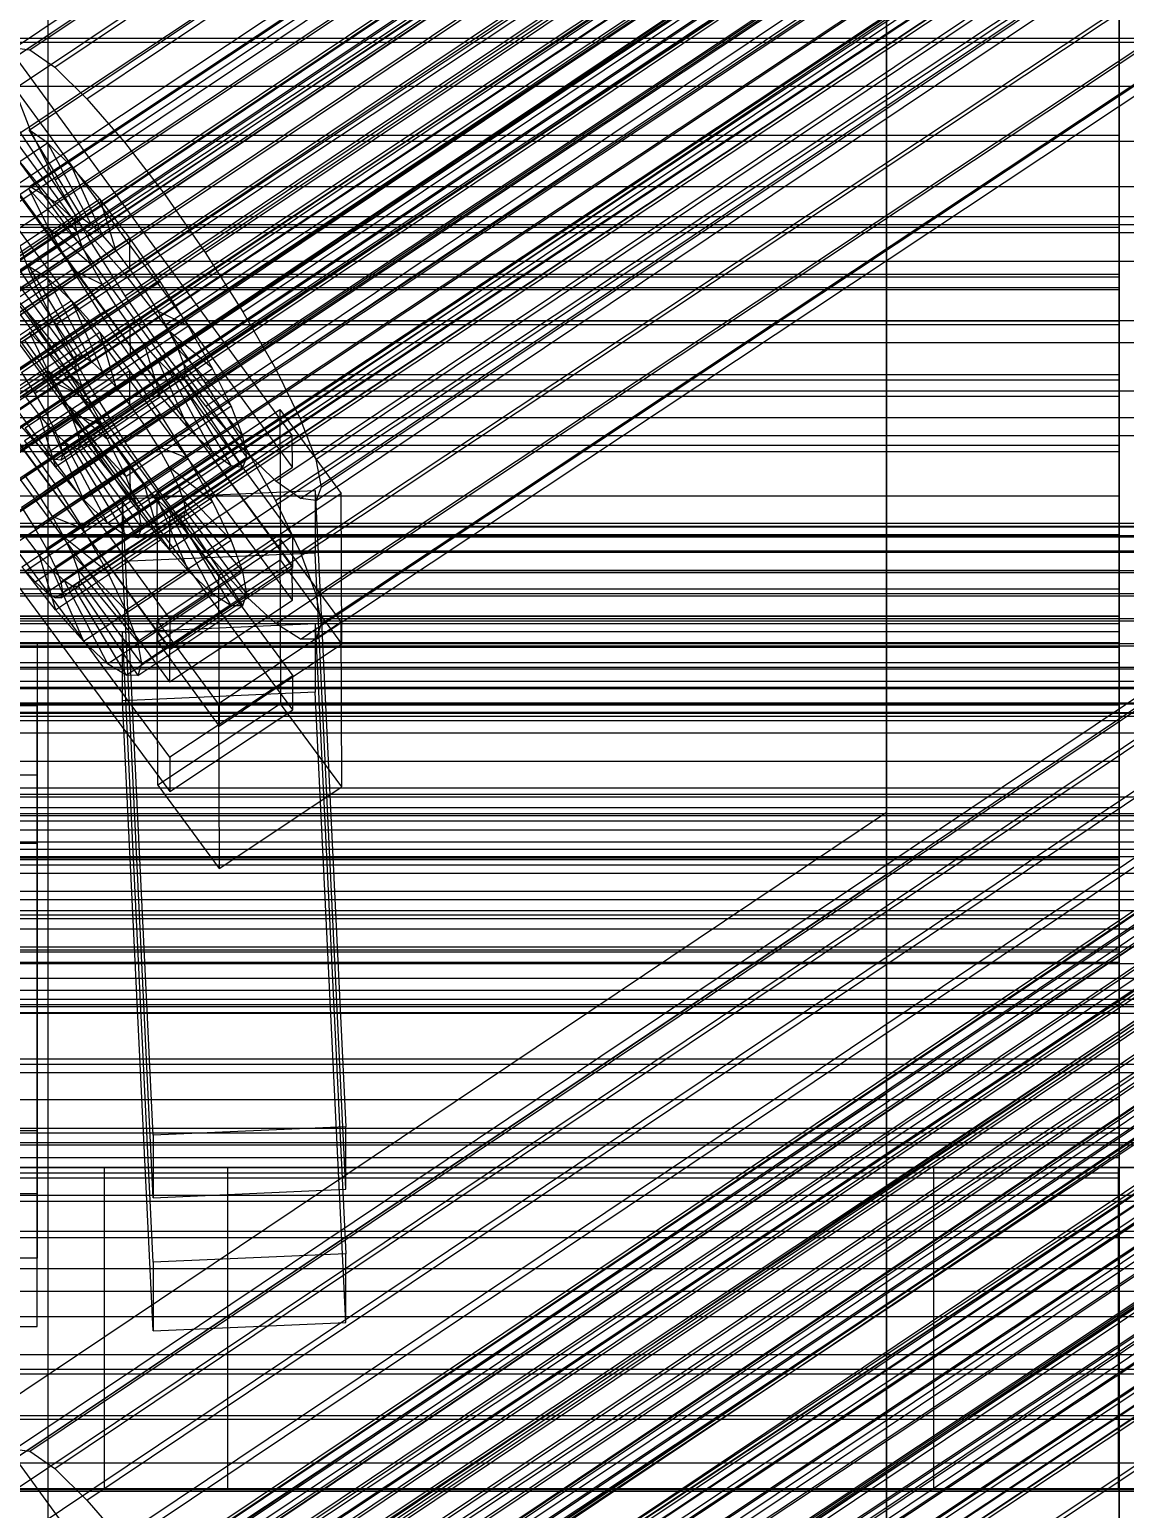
# Model space of a CAD drawing. Header units: millimetres. Extents: x -191664 to 191490, y -197311 to 10263.
# Drawn here: x 148.3 to 250.5, y -28961.8 to -28823.8 of the extents above; entities that cross this region are included whole.
import ezdxf

# ---------------------------------------------------------------- set-up
doc = ezdxf.new("R2010")
doc.units = ezdxf.units.MM
for name, color, linetype, lineweight in [('COTAS_USUARIO', 1, 'Continuous', 0), ('frontal_C01', 7, 'Continuous', 0), ('frontal_C01-mix', 7, 'Continuous', 0), ('frontal_C02', 7, 'Continuous', 0), ('frontal_C03', 7, 'Continuous', 0), ('frontal_secador', 7, 'Continuous', 0), ('frontal_tolva', 7, 'Continuous', 0)]:
    doc.layers.add(name, color=color, linetype=linetype, lineweight=lineweight)
doc.dimstyles.new('PLANTA_100', dxfattribs={"dimtxt": 250, "dimasz": 150, "dimexe": 150, "dimexo": 80, "dimgap": 100, "dimtad": 1, "dimtih": 1, "dimtoh": 1, "dimdec": 1, "dimdsep": 46, "dimcen": 0.09, "dimclrd": 1, "dimclre": 1, "dimclrt": 1, "dimadec": 0, "dimazin": 0, "dimtfac": 1, "dimtdec": 4, "dimtofl": 0, "dimtmove": 0, "dimatfit": 3, "dimfxl": 1, "dimtolj": 1, "dimtzin": 0, "dimarcsym": 0})

# ---------------------------------------------------------------- blocks, each defined once
blk = doc.blocks.new('*D116')
at = {"layer": 'COTAS_USUARIO', "color": 1, "lineweight": -2, "transparency": 16777216}
for p, q in [((1200, -29000), (1200, -28850)), ((80, -29150), (1350, -29150)), ((80, -29430), (1350, -29430)), ((1200, -29580), (1200, -29730))]:
    blk.add_line(p, q, dxfattribs=at)
at = {"layer": 'COTAS_USUARIO', "color": 1, "transparency": 16777216}
for points in [[(1175, -29000), (1225, -29000), (1200, -29150)], [(1175, -29580), (1225, -29580), (1200, -29430)]]:
    blk.add_solid(points, dxfattribs=at)
at = {"layer": 'Defpoints', "color": 0, "transparency": 16777216}
for p in [(0, -29150), (0, -29430), (1200, -29430)]:
    blk.add_point(p, dxfattribs=at)

msp = doc.modelspace()

# ---------------------------------------------------------------- linework, layer by layer
at = {"layer": 'frontal_C01', "color": 251, "true_color": 0x586d65}
for p, q in [((250, -31735.76), (250, -28680.37)), ((250, -28685.1), (250, -31740.5))]:
    msp.add_line(p, q, dxfattribs=at)
at = {"layer": 'frontal_C01', "color": 252, "true_color": 0x83939a}
for p, q in [((146.87, -28838.41), (331.18, -28716.08)), ((148.32, -28838.42), (332.63, -28716.09)), ((146.38, -28839.85), (330.69, -28717.52)), ((150.63, -28839.87), (334.94, -28717.54)), ((146.89, -28842.62), (331.2, -28720.29)), ((153.64, -28842.66), (337.95, -28720.33)), ((148.35, -28846.55), (332.66, -28724.22)), ((157.15, -28846.6), (341.46, -28724.27)), ((150.67, -28851.37), (334.98, -28729.04)), ((345.23, -28729.09), (160.92, -28851.42)), ((153.69, -28856.74), (338, -28734.41)), ((164.69, -28856.8), (349, -28734.47)), ((157.21, -28862.31), (341.52, -28739.98)), ((168.21, -28862.36), (352.52, -28740.03)), ((160.98, -28867.69), (345.29, -28745.35)), ((171.23, -28867.74), (355.54, -28745.41)), ((164.75, -28872.51), (349.06, -28750.18)), ((173.55, -28872.55), (357.86, -28750.22)), ((168.26, -28876.45), (352.57, -28754.12)), ((175.02, -28876.48), (359.33, -28754.15)), ((171.28, -28879.24), (355.58, -28756.91)), ((175.52, -28879.26), (359.83, -28756.93)), ((173.58, -28880.69), (357.89, -28758.35)), ((175.03, -28880.69), (359.34, -28758.36)), ((146.87, -28838.41), (148.32, -28838.42)), ((148.32, -28838.42), (150.63, -28839.87)), ((150.63, -28839.87), (153.64, -28842.66)), ((148.35, -28846.55), (146.89, -28842.62)), ((153.64, -28842.66), (157.15, -28846.6)), ((150.67, -28851.37), (148.35, -28846.55)), ((157.15, -28846.6), (160.92, -28851.42)), ((153.69, -28856.74), (150.67, -28851.37)), ((160.92, -28851.42), (164.69, -28856.8)), ((157.21, -28862.31), (153.69, -28856.74)), ((164.69, -28856.8), (168.21, -28862.36)), ((146.87, -28981.77), (331.18, -28859.43)), ((148.32, -28981.77), (332.63, -28859.44)), ((146.38, -28983.2), (330.69, -28860.87)), ((150.63, -28983.22), (334.94, -28860.89)), ((160.98, -28867.69), (157.21, -28862.31)), ((168.21, -28862.36), (171.23, -28867.74)), ((146.89, -28985.98), (331.2, -28863.64)), ((153.64, -28986.01), (337.95, -28863.68)), ((148.35, -28989.91), (332.66, -28867.57)), ((157.15, -28989.95), (341.46, -28867.62)), ((164.75, -28872.51), (160.98, -28867.69)), ((171.23, -28867.74), (173.55, -28872.55)), ((150.67, -28994.72), (334.98, -28872.39)), ((345.23, -28872.44), (160.92, -28994.77)), ((168.26, -28876.45), (164.75, -28872.51)), ((173.55, -28872.55), (175.02, -28876.48)), ((171.28, -28879.24), (168.26, -28876.45)), ((175.02, -28876.48), (175.52, -28879.26)), ((153.69, -29000.09), (338, -28877.76)), ((164.69, -29000.15), (349, -28877.82)), ((173.58, -28880.69), (171.28, -28879.24)), ((175.52, -28879.26), (175.03, -28880.69)), ((175.03, -28880.69), (173.58, -28880.69)), ((157.21, -29005.66), (341.52, -28883.33)), ((168.21, -29005.71), (352.52, -28883.38)), ((160.98, -29011.04), (345.29, -28888.71)), ((171.23, -29011.09), (355.54, -28888.76)), ((164.75, -29015.86), (349.06, -28893.53))]:
    msp.add_line(p, q, dxfattribs=at)
at = {"layer": 'frontal_C01', "color": 9, "true_color": 0xbac6cb}
for p, q in [((141.04, -28862.36), (354.84, -28720.45)), ((141.22, -28861.85), (355.02, -28719.95)), ((141.73, -28861.85), (355.53, -28719.95)), ((142.55, -28862.37), (356.35, -28720.46)), ((141.22, -28863.34), (355.02, -28721.44)), ((143.62, -28863.35), (357.42, -28721.45)), ((141.74, -28864.73), (355.54, -28722.83)), ((144.86, -28864.75), (358.66, -28722.85)), ((142.56, -28866.44), (356.36, -28724.54)), ((360, -28724.55), (146.2, -28866.46)), ((143.64, -28868.34), (357.43, -28726.44)), ((147.53, -28868.36), (361.33, -28726.46)), ((144.88, -28870.32), (358.68, -28728.41)), ((148.78, -28870.34), (362.58, -28728.43)), ((146.22, -28872.22), (360.02, -28730.32)), ((149.85, -28872.24), (363.65, -28730.34)), ((147.55, -28873.93), (361.35, -28732.03)), ((150.67, -28873.95), (364.47, -28732.04)), ((148.8, -28875.33), (362.6, -28733.42)), ((149.86, -28876.32), (363.66, -28734.41)), ((151.19, -28875.34), (364.99, -28733.43)), ((151.37, -28876.32), (365.17, -28734.42)), ((150.68, -28876.83), (364.48, -28734.92)), ((151.2, -28876.83), (364.99, -28734.93)), ((141.04, -29005.71), (354.84, -28863.8)), ((141.22, -29005.2), (355.02, -28863.3)), ((141.73, -29005.2), (355.53, -28863.3)), ((142.55, -29005.72), (356.35, -28863.81)), ((141.22, -29006.69), (355.02, -28864.79)), ((143.62, -29006.7), (357.42, -28864.8)), ((141.74, -29008.09), (355.54, -28866.18)), ((144.86, -29008.1), (358.66, -28866.2)), ((142.56, -29009.79), (356.36, -28867.89)), ((360, -28867.91), (146.2, -29009.81)), ((147.53, -28868.36), (148.78, -28870.34)), ((143.64, -29011.7), (357.43, -28869.79)), ((147.53, -29011.72), (361.33, -28869.81)), ((148.78, -28870.34), (149.85, -28872.24)), ((144.88, -29013.67), (358.68, -28871.76)), ((148.78, -29013.69), (362.58, -28871.78)), ((149.85, -28872.24), (150.67, -28873.95)), ((146.22, -29015.57), (360.02, -28873.67)), ((149.85, -29015.59), (363.65, -28873.69)), ((148.8, -28875.33), (147.55, -28873.93)), ((150.67, -28873.95), (151.19, -28875.34)), ((147.55, -29017.28), (361.35, -28875.38)), ((149.86, -28876.32), (148.8, -28875.33)), ((150.68, -28876.83), (149.86, -28876.32)), ((150.67, -29017.3), (364.47, -28875.39)), ((151.19, -28875.34), (151.37, -28876.32)), ((151.37, -28876.32), (151.2, -28876.83)), ((148.8, -29018.68), (362.6, -28876.77)), ((149.86, -29019.67), (363.66, -28877.76)), ((151.2, -28876.83), (150.68, -28876.83)), ((151.19, -29018.69), (364.99, -28876.79)), ((151.37, -29019.67), (365.17, -28877.77)), ((150.68, -29020.18), (364.48, -28878.27)), ((151.2, -29020.18), (364.99, -28878.28))]:
    msp.add_line(p, q, dxfattribs=at)
at = {"layer": 'frontal_C01', "color": 139, "true_color": 0x345e4e}
for p, q in [((228.3, -28779.77), (130, -28845.02)), ((228.3, -28923.13), (228.3, -28779.77)), ((130, -28850.71), (228.3, -28785.46)), ((228.3, -28785.46), (228.3, -28928.81)), ((228.3, -28923.13), (130, -28988.37)), ((228.3, -29114.26), (228.3, -28923.13)), ((228.3, -28923.13), (228.3, -28928.81)), ((130, -28994.06), (228.3, -28928.81)), ((228.3, -28928.81), (228.3, -29119.95))]:
    msp.add_line(p, q, dxfattribs=at)
at = {"layer": 'frontal_C01', "color": 139, "true_color": 0x354b57}
for p, q in [((145.28, -28836.62), (172.81, -28873.86)), ((172.82, -28877.06), (145.29, -28839.82)), ((161.34, -28881.47), (133.81, -28844.23)), ((133.82, -28847.43), (161.35, -28884.67)), ((145.32, -28846.86), (172.85, -28884.1)), ((172.86, -28887.3), (145.33, -28850.06)), ((161.38, -28891.71), (133.85, -28854.47)), ((133.86, -28857.68), (161.39, -28894.92)), ((160.19, -28878.96), (171.66, -28871.34)), ((171.66, -28871.34), (171.72, -28886.71)), ((171.66, -28871.34), (177.39, -28879.1)), ((172.81, -28873.86), (161.34, -28881.47)), ((172.82, -28877.06), (172.81, -28873.86)), ((161.35, -28884.67), (172.82, -28877.06)), ((156.96, -28880.03), (174.94, -28879.24)), ((160.25, -28894.32), (160.19, -28878.96)), ((165.93, -28886.71), (160.19, -28878.96)), ((177.39, -28879.1), (165.93, -28886.71)), ((174.94, -28879.24), (174.94, -28885.64)), ((174.94, -28879.24), (177.81, -28938.06)), ((177.45, -28894.47), (177.39, -28879.1)), ((156.96, -28886.43), (156.96, -28880.03)), ((159.83, -28938.84), (156.96, -28880.03)), ((161.34, -28881.47), (161.35, -28884.67)), ((172.85, -28884.1), (161.38, -28891.71)), ((172.86, -28887.3), (172.85, -28884.1)), ((174.94, -28885.64), (156.96, -28886.43)), ((177.81, -28944.46), (174.94, -28885.64)), ((159.83, -28945.25), (156.96, -28886.43)), ((171.72, -28886.71), (160.25, -28894.32)), ((161.39, -28894.92), (172.86, -28887.3)), ((165.93, -28886.71), (165.98, -28902.08)), ((177.45, -28894.47), (171.72, -28886.71)), ((161.38, -28891.71), (161.39, -28894.92)), ((131, -28893.36), (149, -28893.36)), ((149, -28893.36), (149, -28899.76)), ((149, -28893.36), (149, -28938.45)), ((160.25, -28894.32), (165.98, -28902.08)), ((165.98, -28902.08), (177.45, -28894.47)), ((149, -28899.76), (131, -28899.76)), ((149, -28944.85), (149, -28899.76)), ((-450, -28920.36), (450, -28920.36)), ((450, -28933.16), (-450, -28933.16)), ((-425, -28932.57), (425, -28932.57)), ((149, -28938.45), (131, -28938.45)), ((149, -28944.85), (149, -28938.45)), ((177.81, -28938.06), (159.83, -28938.84)), ((177.81, -28944.46), (177.81, -28938.06)), ((159.83, -28938.84), (159.83, -28945.25)), ((425, -28943.94), (-425, -28943.94)), ((131, -28944.85), (149, -28944.85)), ((159.83, -28945.25), (177.81, -28944.46)), ((425, -28948.84), (-425, -28948.84)), ((450, -28953.52), (-450, -28953.52)), ((-425, -28960.2), (425, -28960.2))]:
    msp.add_line(p, q, dxfattribs=at)
at = {"layer": 'frontal_C01', "color": 155, "true_color": 0x617580}
for p, q in [((147.14, -28845.92), (152.69, -28854.24)), ((149.95, -28847), (148.23, -28845.92)), ((148.23, -28845.92), (153.2, -28854.24)), ((140.12, -28853.53), (149.95, -28847)), ((146.78, -28846.99), (152.51, -28854.75)), ((152.21, -28849.09), (149.95, -28847)), ((149.95, -28847), (154.02, -28854.75)), ((147.15, -28849.06), (152.69, -28855.73)), ((142.38, -28855.61), (152.21, -28849.09)), ((154.83, -28852.04), (152.21, -28849.09)), ((152.21, -28849.09), (155.08, -28855.74)), ((145, -28858.56), (154.83, -28852.04)), ((148.25, -28852), (153.21, -28857.12)), ((148.25, -28852), (149.99, -28855.61)), ((157.65, -28855.65), (154.83, -28852.04)), ((154.83, -28852.04), (156.33, -28857.14)), ((152.69, -28854.24), (142.86, -28860.76)), ((153.2, -28854.24), (143.37, -28860.77)), ((152.51, -28854.75), (152.69, -28854.24)), ((152.69, -28854.24), (153.2, -28854.24)), ((153.2, -28854.24), (154.02, -28854.75)), ((140.16, -28862.13), (149.99, -28855.61)), ((152.51, -28854.75), (142.68, -28861.27)), ((152.69, -28855.73), (142.86, -28862.25)), ((154.02, -28854.75), (144.19, -28861.28)), ((155.08, -28855.74), (145.26, -28862.27)), ((157.65, -28855.65), (147.82, -28862.17)), ((149.99, -28855.61), (154.03, -28858.83)), ((149.99, -28855.61), (152.25, -28859.63)), ((152.69, -28855.73), (152.51, -28854.75)), ((153.21, -28857.12), (152.69, -28855.73)), ((154.02, -28854.75), (155.08, -28855.74)), ((155.08, -28855.74), (156.33, -28857.14)), ((157.66, -28858.85), (157.65, -28855.65)), ((160.47, -28859.67), (157.65, -28855.65)), ((153.21, -28857.12), (143.38, -28863.65)), ((156.33, -28857.14), (146.5, -28863.66)), ((154.03, -28858.83), (153.21, -28857.12)), ((156.33, -28857.14), (157.66, -28858.85)), ((142.42, -28866.15), (152.25, -28859.63)), ((154.03, -28858.83), (144.2, -28865.35)), ((147.83, -28865.37), (157.66, -28858.85)), ((150.64, -28866.19), (160.47, -28859.67)), ((152.25, -28859.63), (155.1, -28860.73)), ((152.25, -28859.63), (154.88, -28863.79)), ((155.1, -28860.73), (154.03, -28858.83)), ((157.66, -28858.85), (159, -28860.75)), ((160.47, -28859.67), (159, -28860.75)), ((163.1, -28863.83), (160.47, -28859.67)), ((155.1, -28860.73), (145.27, -28867.26)), ((159, -28860.75), (149.17, -28867.28)), ((156.35, -28862.7), (155.1, -28860.73)), ((159, -28860.75), (160.25, -28862.72)), ((156.35, -28862.7), (146.52, -28869.23)), ((147.82, -28862.17), (150.64, -28866.19)), ((160.25, -28862.72), (150.42, -28869.25)), ((154.88, -28863.79), (156.35, -28862.7)), ((157.69, -28864.61), (156.35, -28862.7)), ((163.1, -28863.83), (160.25, -28862.72)), ((160.25, -28862.72), (161.32, -28864.63)), ((145.05, -28870.31), (154.88, -28863.79)), ((153.27, -28870.35), (163.1, -28863.83)), ((154.88, -28863.79), (157.7, -28867.81)), ((165.37, -28867.85), (163.1, -28863.83)), ((149.17, -28867.28), (147.83, -28865.37)), ((157.69, -28864.61), (147.86, -28871.13)), ((161.32, -28864.63), (151.49, -28871.15)), ((157.7, -28867.81), (157.69, -28864.61)), ((159.02, -28866.32), (157.69, -28864.61)), ((165.37, -28867.85), (161.32, -28864.63)), ((161.32, -28864.63), (162.14, -28866.33)), ((149.17, -28867.28), (150.64, -28866.19)), ((159.02, -28866.32), (149.19, -28872.84)), ((150.64, -28866.19), (153.27, -28870.35)), ((162.14, -28866.33), (152.31, -28872.86)), ((160.52, -28871.42), (159.02, -28866.32)), ((160.27, -28867.72), (159.02, -28866.32)), ((167.1, -28871.45), (162.14, -28866.33)), ((162.14, -28866.33), (162.66, -28867.73)), ((147.87, -28874.34), (157.7, -28867.81)), ((150.42, -28869.25), (149.17, -28867.28)), ((160.27, -28867.72), (150.44, -28874.24)), ((162.66, -28867.73), (152.83, -28874.25)), ((155.54, -28874.37), (165.37, -28867.85)), ((157.7, -28867.81), (160.52, -28871.42)), ((163.14, -28874.37), (160.27, -28867.72)), ((161.33, -28868.7), (160.27, -28867.72)), ((168.2, -28874.39), (162.66, -28867.73)), ((162.66, -28867.73), (162.84, -28868.71)), ((167.1, -28871.45), (165.37, -28867.85)), ((151.49, -28871.15), (150.42, -28869.25)), ((150.42, -28869.25), (153.27, -28870.35)), ((161.33, -28868.7), (151.5, -28875.23)), ((162.15, -28869.22), (152.32, -28875.74)), ((162.66, -28869.22), (152.83, -28875.74)), ((162.84, -28868.71), (153.01, -28875.24)), ((165.4, -28876.45), (161.33, -28868.7)), ((162.15, -28869.22), (161.33, -28868.7)), ((167.12, -28877.54), (162.15, -28869.22)), ((162.66, -28869.22), (162.15, -28869.22)), ((162.84, -28868.71), (162.66, -28869.22)), ((168.21, -28877.54), (162.66, -28869.22)), ((168.57, -28876.47), (162.84, -28868.71)), ((147.86, -28871.13), (149.19, -28872.84)), ((153.27, -28870.35), (155.54, -28874.37)), ((150.69, -28877.94), (160.52, -28871.42)), ((152.31, -28872.86), (151.49, -28871.15)), ((151.49, -28871.15), (155.54, -28874.37)), ((157.27, -28877.98), (167.1, -28871.45)), ((160.52, -28871.42), (163.14, -28874.37)), ((168.2, -28874.39), (167.1, -28871.45)), ((149.19, -28872.84), (150.69, -28877.94)), ((149.19, -28872.84), (150.44, -28874.24)), ((152.83, -28874.25), (152.31, -28872.86)), ((152.31, -28872.86), (157.27, -28877.98)), ((150.69, -28877.94), (147.87, -28874.34)), ((150.44, -28874.24), (153.31, -28880.89)), ((150.44, -28874.24), (151.5, -28875.23)), ((151.5, -28875.23), (155.57, -28882.98)), ((151.5, -28875.23), (152.32, -28875.74)), ((153.01, -28875.24), (152.83, -28874.25)), ((152.83, -28874.25), (158.37, -28880.92)), ((152.83, -28875.74), (153.01, -28875.24)), ((153.01, -28875.24), (158.74, -28882.99)), ((153.31, -28880.89), (163.14, -28874.37)), ((155.54, -28874.37), (157.27, -28877.98)), ((158.37, -28880.92), (168.2, -28874.39)), ((163.14, -28874.37), (165.4, -28876.45)), ((168.57, -28876.47), (168.2, -28874.39)), ((152.32, -28875.74), (157.29, -28884.06)), ((152.32, -28875.74), (152.83, -28875.74)), ((152.83, -28875.74), (158.38, -28884.07)), ((155.57, -28882.98), (165.4, -28876.45)), ((158.74, -28882.99), (168.57, -28876.47)), ((165.4, -28876.45), (167.12, -28877.54)), ((168.21, -28877.54), (168.57, -28876.47)), ((153.31, -28880.89), (150.69, -28877.94)), ((157.27, -28877.98), (158.37, -28880.92)), ((157.29, -28884.06), (167.12, -28877.54)), ((158.38, -28884.07), (168.21, -28877.54)), ((167.12, -28877.54), (168.21, -28877.54)), ((155.57, -28882.98), (153.31, -28880.89)), ((158.37, -28880.92), (158.74, -28882.99)), ((157.29, -28884.06), (155.57, -28882.98)), ((158.74, -28882.99), (158.38, -28884.07)), ((158.38, -28884.07), (157.29, -28884.06))]:
    msp.add_line(p, q, dxfattribs=at)
at = {"layer": 'frontal_C01-mix', "color": 253, "true_color": 0x98adb8}
msp.add_line((150, -28744.94), (150, -29000), dxfattribs=at)
at = {"layer": 'frontal_C02', "color": 252, "true_color": 0x83939a}
for p, q in [((146.87, -28825.49), (331.18, -28702.01)), ((148.32, -28825.69), (332.63, -28702.2)), ((146.38, -28826.73), (330.69, -28703.25)), ((150.63, -28827.31), (334.94, -28703.83)), ((146.89, -28829.33), (331.2, -28705.85)), ((153.64, -28830.25), (337.95, -28706.77)), ((148.35, -28833.11), (332.66, -28709.63)), ((157.15, -28834.31), (341.46, -28710.82)), ((150.67, -28837.81), (334.98, -28714.33)), ((345.23, -28715.72), (160.92, -28839.2)), ((153.69, -28843.11), (338, -28719.63)), ((164.69, -28844.61), (349, -28721.12)), ((157.21, -28848.65), (341.52, -28725.17)), ((168.21, -28850.14), (352.52, -28726.66)), ((160.98, -28854.05), (345.29, -28730.57)), ((171.23, -28855.44), (355.54, -28731.96)), ((164.75, -28858.95), (349.06, -28735.46)), ((173.55, -28860.14), (357.86, -28736.66)), ((168.26, -28863), (352.57, -28739.52)), ((175.02, -28863.92), (359.33, -28740.44)), ((171.28, -28865.94), (355.58, -28742.46)), ((173.58, -28867.57), (357.89, -28744.08)), ((175.52, -28866.52), (359.83, -28743.04)), ((175.03, -28867.76), (359.34, -28744.28)), ((146.87, -28825.49), (148.32, -28825.69)), ((148.32, -28825.69), (150.63, -28827.31)), ((150.63, -28827.31), (153.64, -28830.25)), ((148.35, -28833.11), (146.89, -28829.33)), ((153.64, -28830.25), (157.15, -28834.31)), ((146.87, -28956.28), (331.18, -28832.79)), ((148.32, -28956.47), (332.63, -28832.99)), ((150.67, -28837.81), (148.35, -28833.11)), ((146.38, -28957.52), (330.69, -28834.04)), ((150.63, -28958.1), (334.94, -28834.61)), ((157.15, -28834.31), (160.92, -28839.2)), ((146.89, -28960.12), (331.2, -28836.63)), ((153.69, -28843.11), (150.67, -28837.81)), ((153.64, -28961.04), (337.95, -28837.55)), ((160.92, -28839.2), (164.69, -28844.61)), ((148.35, -28963.9), (332.66, -28840.41)), ((157.15, -28965.09), (341.46, -28841.61)), ((157.21, -28848.65), (153.69, -28843.11)), ((164.69, -28844.61), (168.21, -28850.14)), ((150.67, -28968.6), (334.98, -28845.11)), ((345.23, -28846.5), (160.92, -28969.99)), ((160.98, -28854.05), (157.21, -28848.65)), ((153.69, -28973.89), (338, -28850.41)), ((168.21, -28850.14), (171.23, -28855.44)), ((164.69, -28975.39), (349, -28851.91)), ((164.75, -28858.95), (160.98, -28854.05)), ((157.21, -28979.43), (341.52, -28855.95)), ((171.23, -28855.44), (173.55, -28860.14)), ((168.21, -28980.93), (352.52, -28857.45)), ((168.26, -28863), (164.75, -28858.95)), ((160.98, -28984.84), (345.29, -28861.35)), ((173.55, -28860.14), (175.02, -28863.92)), ((171.23, -28986.23), (355.54, -28862.75)), ((171.28, -28865.94), (168.26, -28863)), ((175.02, -28863.92), (175.52, -28866.52)), ((164.75, -28989.73), (349.06, -28866.25)), ((173.58, -28867.57), (171.28, -28865.94)), ((175.52, -28866.52), (175.03, -28867.76)), ((173.55, -28990.93), (357.86, -28867.44)), ((175.03, -28867.76), (173.58, -28867.57)), ((168.26, -28993.79), (352.57, -28870.3)), ((175.02, -28994.71), (359.33, -28871.22)), ((171.28, -28996.73), (355.58, -28873.24)), ((175.52, -28997.31), (359.83, -28873.82)), ((173.58, -28998.35), (357.89, -28874.87)), ((175.03, -28998.55), (359.34, -28875.06)), ((146.87, -28956.28), (148.32, -28956.47)), ((148.32, -28956.47), (150.63, -28958.1)), ((150.63, -28958.1), (153.64, -28961.04)), ((153.64, -28961.04), (157.15, -28965.09))]:
    msp.add_line(p, q, dxfattribs=at)
at = {"layer": 'frontal_C02', "color": 9, "true_color": 0xbac6cb}
for p, q in [((141.04, -28849.46), (354.84, -28706.22)), ((141.22, -28849.02), (355.02, -28705.78)), ((141.73, -28849.09), (355.53, -28705.84)), ((142.55, -28849.66), (356.35, -28706.42)), ((141.22, -28850.38), (355.02, -28707.14)), ((143.62, -28850.7), (357.42, -28707.46)), ((141.74, -28851.72), (355.54, -28708.48)), ((144.86, -28852.14), (358.66, -28708.9)), ((142.56, -28853.38), (356.36, -28710.14)), ((360, -28710.63), (146.2, -28853.88)), ((143.64, -28855.26), (357.43, -28712.02)), ((147.53, -28855.79), (361.33, -28712.55)), ((144.88, -28857.22), (358.68, -28713.98)), ((148.78, -28857.75), (362.58, -28714.51)), ((146.22, -28859.14), (360.02, -28715.89)), ((149.85, -28859.63), (363.65, -28716.39)), ((147.55, -28860.87), (361.35, -28717.63)), ((148.8, -28862.31), (362.6, -28719.07)), ((150.67, -28861.29), (364.47, -28718.05)), ((149.86, -28863.35), (363.66, -28720.11)), ((150.68, -28863.93), (364.48, -28720.68)), ((151.19, -28862.63), (364.99, -28719.39)), ((151.37, -28863.55), (365.17, -28720.31)), ((151.2, -28864), (364.99, -28720.75)), ((141.22, -28979.8), (355.02, -28836.56)), ((141.73, -28979.87), (355.53, -28836.63)), ((141.04, -28980.24), (354.84, -28837)), ((141.22, -28981.16), (355.02, -28837.92)), ((142.55, -28980.45), (356.35, -28837.21)), ((141.74, -28982.5), (355.54, -28839.26)), ((143.62, -28981.49), (357.42, -28838.25)), ((144.86, -28982.93), (358.66, -28839.68)), ((142.56, -28984.17), (356.36, -28840.93)), ((360, -28841.42), (146.2, -28984.66)), ((143.64, -28986.04), (357.43, -28842.8)), ((147.53, -28986.57), (361.33, -28843.33)), ((144.88, -28988.01), (358.68, -28844.77)), ((148.78, -28988.54), (362.58, -28845.3)), ((146.22, -28989.92), (360.02, -28846.68)), ((149.85, -28990.42), (363.65, -28847.17)), ((147.55, -28991.66), (361.35, -28848.41)), ((150.67, -28992.08), (364.47, -28848.84)), ((148.8, -28993.09), (362.6, -28849.85)), ((151.19, -28993.42), (364.99, -28850.18)), ((149.86, -28994.14), (363.66, -28850.89)), ((150.68, -28994.71), (364.48, -28851.47)), ((151.2, -28994.78), (364.99, -28851.54)), ((151.37, -28994.34), (365.17, -28851.1)), ((147.53, -28855.79), (148.78, -28857.75)), ((148.78, -28857.75), (149.85, -28859.63)), ((149.85, -28859.63), (150.67, -28861.29)), ((148.8, -28862.31), (147.55, -28860.87)), ((150.67, -28861.29), (151.19, -28862.63)), ((149.86, -28863.35), (148.8, -28862.31)), ((151.19, -28862.63), (151.37, -28863.55)), ((150.68, -28863.93), (149.86, -28863.35)), ((151.2, -28864), (150.68, -28863.93)), ((151.37, -28863.55), (151.2, -28864))]:
    msp.add_line(p, q, dxfattribs=at)
at = {"layer": 'frontal_C02', "color": 139, "true_color": 0x345e4e}
for p, q in [((228.3, -28896.88), (228.3, -28766.1)), ((130, -28837.7), (228.3, -28771.84)), ((228.3, -28771.84), (228.3, -28902.62)), ((228.3, -28896.88), (130, -28962.74)), ((228.3, -29027.67), (228.3, -28896.88)), ((228.3, -28896.88), (228.3, -28902.62)), ((130, -28968.48), (228.3, -28902.62)), ((228.3, -28902.62), (228.3, -29033.41))]:
    msp.add_line(p, q, dxfattribs=at)
at = {"layer": 'frontal_C02', "color": 139, "true_color": 0x354b57}
for p, q in [((145.28, -28824.12), (172.81, -28861.72)), ((172.82, -28864.64), (145.29, -28827.05)), ((161.34, -28869.4), (133.81, -28831.81)), ((145.32, -28833.48), (172.85, -28871.07)), ((133.82, -28834.73), (161.35, -28872.32)), ((172.86, -28873.99), (145.33, -28836.4)), ((161.38, -28878.75), (133.85, -28841.16)), ((133.86, -28844.08), (161.39, -28881.67)), ((160.19, -28866.96), (171.66, -28859.27)), ((171.66, -28859.27), (171.72, -28873.3)), ((171.66, -28859.27), (177.39, -28867.1)), ((172.81, -28861.72), (161.34, -28869.4)), ((172.82, -28864.64), (172.81, -28861.72)), ((161.35, -28872.32), (172.82, -28864.64)), ((156.96, -28867.6), (174.94, -28866.81)), ((160.25, -28880.98), (160.19, -28866.96)), ((165.93, -28874.79), (160.19, -28866.96)), ((174.94, -28866.81), (174.94, -28872.65)), ((174.94, -28866.81), (177.81, -28926.19)), ((156.96, -28873.45), (156.96, -28867.6)), ((159.83, -28926.98), (156.96, -28867.6)), ((177.39, -28867.1), (165.93, -28874.79)), ((177.45, -28881.13), (177.39, -28867.1)), ((161.34, -28869.4), (161.35, -28872.32)), ((172.85, -28871.07), (161.38, -28878.75)), ((172.86, -28873.99), (172.85, -28871.07)), ((174.94, -28872.65), (156.96, -28873.45)), ((159.83, -28932.83), (156.96, -28873.45)), ((171.72, -28873.3), (160.25, -28880.98)), ((177.45, -28881.13), (171.72, -28873.3)), ((177.81, -28932.03), (174.94, -28872.65)), ((161.39, -28881.67), (172.86, -28873.99)), ((165.93, -28874.79), (165.98, -28888.82)), ((161.38, -28878.75), (161.39, -28881.67)), ((131, -28881.06), (149, -28881.06)), ((149, -28881.06), (149, -28886.9)), ((149, -28881.06), (149, -28926.58)), ((160.25, -28880.98), (165.98, -28888.82)), ((165.98, -28888.82), (177.45, -28881.13)), ((149, -28886.9), (131, -28886.9)), ((149, -28932.43), (149, -28886.9)), ((-425, -28921.12), (425, -28921.12)), ((177.81, -28926.19), (159.83, -28926.98)), ((177.81, -28932.03), (177.81, -28926.19)), ((149, -28926.58), (131, -28926.58)), ((149, -28932.43), (149, -28926.58)), ((159.83, -28926.98), (159.83, -28932.83)), ((425, -28932.6), (-425, -28932.6)), ((131, -28932.43), (149, -28932.43)), ((159.83, -28932.83), (177.81, -28932.03)), ((425, -28935.97), (-425, -28935.97)), ((-425, -28947.45), (425, -28947.45)), ((145.28, -28954.91), (172.81, -28992.5))]:
    msp.add_line(p, q, dxfattribs=at)
at = {"layer": 'frontal_C02', "color": 9, "true_color": 0xb8c2c5}
for p, q in [((342.5, -28829.11), (-342.5, -28829.11)), ((342.5, -28834.26), (-342.5, -28834.26)), ((342.5, -28838.49), (-342.5, -28838.49)), ((342.5, -28841.28), (-342.5, -28841.28)), ((342.5, -28842.76), (-342.5, -28842.76))]:
    msp.add_line(p, q, dxfattribs=at)
at = {"layer": 'frontal_C02', "color": 155, "true_color": 0x617580}
for p, q in [((147.14, -28833.01), (152.69, -28841.33)), ((149.95, -28834.37), (148.23, -28833.16)), ((148.23, -28833.16), (153.2, -28841.4)), ((140.12, -28840.96), (149.95, -28834.37)), ((146.78, -28833.94), (152.51, -28841.77)), ((152.21, -28836.57), (149.95, -28834.37)), ((149.95, -28834.37), (154.02, -28841.98)), ((142.38, -28843.16), (152.21, -28836.57)), ((147.15, -28835.89), (152.69, -28842.69)), ((154.83, -28839.61), (152.21, -28836.57)), ((152.21, -28836.57), (155.08, -28843.02)), ((148.25, -28838.71), (153.21, -28844.03)), ((148.25, -28838.71), (149.99, -28842.23)), ((145, -28846.19), (154.83, -28839.61)), ((157.65, -28843.27), (154.83, -28839.61)), ((154.83, -28839.61), (156.33, -28844.46)), ((152.51, -28841.77), (142.68, -28848.36)), ((152.69, -28841.33), (142.86, -28847.92)), ((153.2, -28841.4), (143.37, -28847.99)), ((154.02, -28841.98), (144.19, -28848.56)), ((152.51, -28841.77), (152.69, -28841.33)), ((152.69, -28842.69), (152.51, -28841.77)), ((152.69, -28841.33), (153.2, -28841.4)), ((153.2, -28841.4), (154.02, -28841.98)), ((154.02, -28841.98), (155.08, -28843.02)), ((140.16, -28848.81), (149.99, -28842.23)), ((152.69, -28842.69), (142.86, -28849.28)), ((155.08, -28843.02), (145.26, -28849.61)), ((157.65, -28843.27), (147.82, -28849.86)), ((149.99, -28842.23), (154.03, -28845.7)), ((149.99, -28842.23), (152.25, -28846.19)), ((153.21, -28844.03), (152.69, -28842.69)), ((155.08, -28843.02), (156.33, -28844.46)), ((157.66, -28846.19), (157.65, -28843.27)), ((160.47, -28847.31), (157.65, -28843.27)), ((153.21, -28844.03), (143.38, -28850.62)), ((156.33, -28844.46), (146.5, -28851.04)), ((154.03, -28845.7), (153.21, -28844.03)), ((156.33, -28844.46), (157.66, -28846.19)), ((142.42, -28852.78), (152.25, -28846.19)), ((154.03, -28845.7), (144.2, -28852.28)), ((147.83, -28852.78), (157.66, -28846.19)), ((152.25, -28846.19), (155.1, -28847.58)), ((152.25, -28846.19), (154.88, -28850.33)), ((155.1, -28847.58), (154.03, -28845.7)), ((157.66, -28846.19), (159, -28848.11)), ((155.1, -28847.58), (145.27, -28854.16)), ((150.64, -28853.9), (160.47, -28847.31)), ((156.35, -28849.54), (155.1, -28847.58)), ((160.47, -28847.31), (159, -28848.11)), ((163.1, -28851.45), (160.47, -28847.31)), ((159, -28848.11), (149.17, -28854.69)), ((159, -28848.11), (160.25, -28850.07)), ((145.05, -28856.92), (154.88, -28850.33)), ((156.35, -28849.54), (146.52, -28856.12)), ((147.82, -28849.86), (150.64, -28853.9)), ((160.25, -28850.07), (150.42, -28856.65)), ((154.88, -28850.33), (156.35, -28849.54)), ((154.88, -28850.33), (157.7, -28854.38)), ((157.69, -28851.45), (156.35, -28849.54)), ((163.1, -28851.45), (160.25, -28850.07)), ((160.25, -28850.07), (161.32, -28851.95)), ((157.69, -28851.45), (147.86, -28858.04)), ((153.27, -28858.04), (163.1, -28851.45)), ((157.7, -28854.38), (157.69, -28851.45)), ((159.02, -28853.19), (157.69, -28851.45)), ((165.37, -28855.42), (163.1, -28851.45)), ((149.17, -28854.69), (147.83, -28852.78)), ((159.02, -28853.19), (149.19, -28859.77)), ((161.32, -28851.95), (151.49, -28858.53)), ((160.52, -28858.04), (159.02, -28853.19)), ((160.27, -28854.62), (159.02, -28853.19)), ((165.37, -28855.42), (161.32, -28851.95)), ((161.32, -28851.95), (162.14, -28853.61)), ((147.87, -28860.96), (157.7, -28854.38)), ((149.17, -28854.69), (150.64, -28853.9)), ((150.64, -28853.9), (153.27, -28858.04)), ((162.14, -28853.61), (152.31, -28860.2)), ((157.7, -28854.38), (160.52, -28858.04)), ((167.1, -28858.93), (162.14, -28853.61)), ((162.14, -28853.61), (162.66, -28854.95)), ((150.42, -28856.65), (149.17, -28854.69)), ((160.27, -28854.62), (150.44, -28861.21)), ((161.33, -28855.67), (151.5, -28862.25)), ((162.66, -28854.95), (152.83, -28861.54)), ((162.84, -28855.87), (153.01, -28862.46)), ((155.54, -28862), (165.37, -28855.42)), ((163.14, -28861.07), (160.27, -28854.62)), ((161.33, -28855.67), (160.27, -28854.62)), ((165.4, -28863.27), (161.33, -28855.67)), ((162.15, -28856.24), (161.33, -28855.67)), ((168.2, -28861.76), (162.66, -28854.95)), ((162.66, -28854.95), (162.84, -28855.87)), ((162.84, -28855.87), (162.66, -28856.31)), ((168.57, -28863.7), (162.84, -28855.87)), ((167.1, -28858.93), (165.37, -28855.42)), ((151.49, -28858.53), (150.42, -28856.65)), ((150.42, -28856.65), (153.27, -28858.04)), ((162.15, -28856.24), (152.32, -28862.83)), ((162.66, -28856.31), (152.83, -28862.9)), ((167.12, -28864.49), (162.15, -28856.24)), ((162.66, -28856.31), (162.15, -28856.24)), ((168.21, -28864.63), (162.66, -28856.31)), ((147.86, -28858.04), (149.19, -28859.77)), ((150.69, -28864.62), (160.52, -28858.04)), ((152.31, -28860.2), (151.49, -28858.53)), ((151.49, -28858.53), (155.54, -28862)), ((153.27, -28858.04), (155.54, -28862)), ((160.52, -28858.04), (163.14, -28861.07)), ((149.19, -28859.77), (150.69, -28864.62)), ((149.19, -28859.77), (150.44, -28861.21)), ((157.27, -28865.52), (167.1, -28858.93)), ((168.2, -28861.76), (167.1, -28858.93)), ((150.69, -28864.62), (147.87, -28860.96)), ((150.44, -28861.21), (153.31, -28867.66)), ((150.44, -28861.21), (151.5, -28862.25)), ((152.83, -28861.54), (152.31, -28860.2)), ((152.31, -28860.2), (157.27, -28865.52)), ((153.31, -28867.66), (163.14, -28861.07)), ((163.14, -28861.07), (165.4, -28863.27)), ((151.5, -28862.25), (155.57, -28869.86)), ((151.5, -28862.25), (152.32, -28862.83)), ((152.32, -28862.83), (157.29, -28871.07)), ((152.32, -28862.83), (152.83, -28862.9)), ((153.01, -28862.46), (152.83, -28861.54)), ((152.83, -28861.54), (158.37, -28868.34)), ((152.83, -28862.9), (153.01, -28862.46)), ((153.01, -28862.46), (158.74, -28870.29)), ((155.54, -28862), (157.27, -28865.52)), ((158.37, -28868.34), (168.2, -28861.76)), ((168.57, -28863.7), (168.2, -28861.76)), ((152.83, -28862.9), (158.38, -28871.22)), ((155.57, -28869.86), (165.4, -28863.27)), ((158.74, -28870.29), (168.57, -28863.7)), ((165.4, -28863.27), (167.12, -28864.49)), ((168.21, -28864.63), (168.57, -28863.7)), ((153.31, -28867.66), (150.69, -28864.62)), ((157.27, -28865.52), (158.37, -28868.34)), ((157.29, -28871.07), (167.12, -28864.49)), ((158.38, -28871.22), (168.21, -28864.63)), ((167.12, -28864.49), (168.21, -28864.63)), ((155.57, -28869.86), (153.31, -28867.66)), ((158.37, -28868.34), (158.74, -28870.29)), ((157.29, -28871.07), (155.57, -28869.86)), ((158.38, -28871.22), (157.29, -28871.07)), ((158.74, -28870.29), (158.38, -28871.22))]:
    msp.add_line(p, q, dxfattribs=at)
at = {"layer": 'frontal_C02', "color": 8, "true_color": 0x697a83}
for p, q in [((300, -28845.45), (-300, -28845.45)), ((300, -28857.55), (-300, -28857.55)), ((300, -28889.46), (-300, -28889.46)), ((300, -28900.31), (-300, -28900.31)), ((300, -28927.71), (-300, -28927.71)), ((300, -28936.57), (-300, -28936.57)), ((300, -28957.6), (-300, -28957.6))]:
    msp.add_line(p, q, dxfattribs=at)
at = {"layer": 'frontal_C03', "color": 139, "true_color": 0x345e4e}
for p, q in [((250, -28842.28), (250, -28578.35)), ((250, -28584.13), (250, -28848.05)), ((250, -28842.28), (0, -28842.28)), ((250, -29106.2), (250, -28842.28)), ((250, -28842.28), (250, -28848.05)), ((0, -28848.05), (250, -28848.05)), ((250, -28848.05), (250, -29111.98))]:
    msp.add_line(p, q, dxfattribs=at)
at = {"layer": 'frontal_C03', "color": 251, "true_color": 0x586d65}
for p, q in [((250, -31246.31), (250, -28596.31)), ((250, -28601.12), (250, -31251.12))]:
    msp.add_line(p, q, dxfattribs=at)
at = {"layer": 'frontal_C03', "color": 252, "true_color": 0x83939a}
for p, q in [((-250, -28846.87), (250, -28846.87)), ((250, -28847.87), (250, -28846.87)), ((250, -28846.87), (250, -28848.05)), ((-250, -28847.87), (250, -28847.87)), ((-250, -28848.05), (250, -28848.05)), ((250, -28850.99), (250, -28847.87)), ((250, -28848.05), (250, -28851.33)), ((-250, -28850.99), (250, -28850.99)), ((-250, -28851.33), (250, -28851.33)), ((250, -28856), (250, -28850.99)), ((250, -28851.33), (250, -28856.49)), ((-250, -28856), (250, -28856)), ((-250, -28856.49), (250, -28856.49)), ((250, -28862.57), (250, -28856)), ((250, -28856.49), (250, -28863.17)), ((-250, -28862.57), (250, -28862.57)), ((250, -28870.25), (250, -28862.57)), ((-250, -28863.17), (250, -28863.17)), ((250, -28863.17), (250, -28870.93)), ((250, -28870.25), (-250, -28870.25)), ((-250, -28870.93), (250, -28870.93)), ((250, -28878.52), (250, -28870.25)), ((250, -28870.93), (250, -28879.22)), ((-250, -28878.52), (250, -28878.52)), ((-250, -28879.22), (250, -28879.22)), ((250, -28886.82), (250, -28878.52)), ((250, -28879.22), (250, -28887.49)), ((-250, -28886.82), (250, -28886.82)), ((-250, -28887.49), (250, -28887.49)), ((250, -28894.57), (250, -28886.82)), ((250, -28887.49), (250, -28895.17)), ((-250, -28894.57), (250, -28894.57)), ((250, -28901.25), (250, -28894.57)), ((-250, -28895.17), (250, -28895.17)), ((250, -28895.17), (250, -28901.74)), ((-250, -28901.25), (250, -28901.25)), ((250, -28906.41), (250, -28901.25)), ((-250, -28901.74), (250, -28901.74)), ((250, -28901.74), (250, -28906.76)), ((-250, -28906.41), (250, -28906.41)), ((-250, -28906.76), (250, -28906.76)), ((250, -28909.69), (250, -28906.41)), ((250, -28906.76), (250, -28909.87)), ((-250, -28909.69), (250, -28909.69)), ((250, -28910.87), (250, -28909.69)), ((-250, -28909.87), (250, -28909.87)), ((-250, -28910.87), (250, -28910.87)), ((250, -28909.87), (250, -28910.87))]:
    msp.add_line(p, q, dxfattribs=at)
at = {"layer": 'frontal_C03', "color": 139, "true_color": 0x354b57}
for p, q in [((-450, -28850.94), (450, -28850.94)), ((450, -28861.72), (-450, -28861.72)), ((450, -28884.65), (-450, -28884.65)), ((-450, -28895.42), (450, -28895.42)), ((-450, -28915.58), (450, -28915.58)), ((450, -28926.35), (-450, -28926.35)), ((-450, -28927.89), (450, -28927.89)), ((450, -28939.45), (-450, -28939.45)), ((450, -28941.57), (-450, -28941.57)), ((450, -28949.28), (-450, -28949.28)), ((-450, -28953.13), (450, -28953.13)), ((-450, -28960.06), (450, -28960.06))]:
    msp.add_line(p, q, dxfattribs=at)
at = {"layer": 'frontal_C03', "color": 9, "true_color": 0xbac6cb}
for p, q in [((-268, -28869.87), (268, -28869.87)), ((-268, -28870.15), (268, -28870.15)), ((-268, -28870.2), (268, -28870.2)), ((-268, -28871.03), (268, -28871.03)), ((-268, -28871.13), (268, -28871.13)), ((-268, -28872.44), (268, -28872.44)), ((-268, -28872.58), (268, -28872.58)), ((-268, -28874.29), (268, -28874.29)), ((-268, -28874.46), (268, -28874.46)), ((268, -28876.45), (-268, -28876.45)), ((-268, -28876.64), (268, -28876.64)), ((-268, -28878.77), (268, -28878.77)), ((-268, -28878.97), (268, -28878.97)), ((-268, -28881.11), (268, -28881.11)), ((-268, -28881.3), (268, -28881.3)), ((-268, -28883.29), (268, -28883.29)), ((-268, -28883.46), (268, -28883.46)), ((-268, -28885.17), (268, -28885.17)), ((-268, -28885.3), (268, -28885.3)), ((-268, -28886.62), (268, -28886.62)), ((-268, -28886.71), (268, -28886.71)), ((-268, -28887.54), (268, -28887.54)), ((-268, -28887.59), (268, -28887.59)), ((-268, -28887.87), (268, -28887.87))]:
    msp.add_line(p, q, dxfattribs=at)
at = {"layer": 'frontal_secador', "color": 253, "true_color": 0xa8b4b9}
for p, q in [((250, -28819.63), (250, -28833.7)), ((360, -28824.62), (-360, -28824.62)), ((360, -28825), (-360, -28825)), ((250, -28833.7), (-250, -28833.7)), ((250, -28833.7), (250, -28846.67)), ((250, -28846.67), (-250, -28846.67)), ((250, -28846.67), (250, -28858.03)), ((250, -28858.03), (-250, -28858.03)), ((250, -28858.03), (250, -28867.36)), ((250, -28867.36), (-250, -28867.36)), ((250, -28867.36), (250, -28874.29)), ((250, -28874.29), (-250, -28874.29)), ((250, -28874.29), (250, -28878.56)), ((250, -28878.56), (-250, -28878.56)), ((250, -28878.56), (250, -28880)), ((250, -28880), (-250, -28880)), ((250, -28881.48), (-250, -28881.48)), ((250, -28881.48), (250, -28881)), ((250, -28882.9), (250, -28881.48)), ((250, -28882.9), (-250, -28882.9)), ((250, -28885.21), (250, -28882.9)), ((250, -28885.21), (-250, -28885.21)), ((250, -28888.32), (250, -28885.21)), ((250, -28888.32), (-250, -28888.32)), ((250, -28892.11), (250, -28888.32)), ((250, -28892.11), (-250, -28892.11)), ((250, -28896.43), (250, -28892.11)), ((300, -28897), (-300, -28897)), ((300, -28897.17), (-300, -28897.17)), ((250, -28896.43), (-250, -28896.43)), ((250, -28901.12), (250, -28896.43)), ((300, -28897.69), (-300, -28897.69)), ((300, -28898.52), (-300, -28898.52)), ((300, -28899.64), (-300, -28899.64)), ((300, -28901), (-300, -28901)), ((250, -28901.12), (-250, -28901.12)), ((250, -28906), (250, -28901.12)), ((300, -28902.56), (-300, -28902.56)), ((300, -28904.24), (-300, -28904.24)), ((-300, -28906), (300, -28906)), ((-250, -28906), (250, -28906)), ((250, -28910.88), (250, -28906)), ((300, -28907.76), (-300, -28907.76)), ((300, -28909.44), (-300, -28909.44)), ((300, -28911), (-300, -28911)), ((250, -28910.88), (-250, -28910.88)), ((250, -28910.88), (250, -28915.57)), ((300, -28912.36), (-300, -28912.36)), ((300, -28913.48), (-300, -28913.48)), ((300, -28914.31), (-300, -28914.31)), ((300, -28914.83), (-300, -28914.83)), ((300, -28915), (-300, -28915)), ((250, -28915.57), (-250, -28915.57)), ((250, -28915.57), (250, -28919.89)), ((250, -28919.89), (-250, -28919.89)), ((250, -28919.89), (250, -28923.68)), ((250, -28923.68), (-250, -28923.68)), ((250, -28923.68), (250, -28926.79)), ((250, -28926.79), (-250, -28926.79)), ((250, -28926.79), (250, -28929.1)), ((250, -28929.1), (-250, -28929.1)), ((250, -28929.1), (250, -28930.52)), ((250, -28930.52), (-250, -28930.52)), ((250, -28931), (-250, -28931)), ((250, -28930.52), (250, -28931))]:
    msp.add_line(p, q, dxfattribs=at)
at = {"layer": 'frontal_secador', "color": 253, "true_color": 0xa6b3ba}
for p, q in [((-1700, -28860), (1700, -28860)), ((-1300, -28905), (1300, -28905)), ((-1700, -28960), (1700, -28960))]:
    msp.add_line(p, q, dxfattribs=at)
at = {"layer": 'frontal_secador', "color": 139, "true_color": 0x3a4e48}
for p, q in [((-250, -28876), (250, -28876)), ((250, -28881), (250, -28876)), ((-250, -28881), (250, -28881))]:
    msp.add_line(p, q, dxfattribs=at)
at = {"layer": 'frontal_secador', "color": 252, "true_color": 0x889ba4}
for p, q in [((155.27, -28930), (77.67, -28930)), ((83.43, -28930), (166.78, -28930)), ((166.78, -28930), (155.27, -28930)), ((155.27, -28960), (155.27, -28930)), ((232.7, -28930), (155.27, -28930)), ((166.78, -28960), (166.78, -28930)), ((166.78, -28930), (249.95, -28930)), ((249.95, -28930), (232.7, -28930)), ((232.7, -28960), (232.7, -28930)), ((309.9, -28930), (232.7, -28930)), ((249.95, -28960), (249.95, -28930)), ((249.95, -28930), (332.87, -28930)), ((77.67, -28960), (155.27, -28960)), ((166.78, -28960), (83.43, -28960)), ((155.27, -28960), (166.78, -28960)), ((155.27, -28960), (232.7, -28960)), ((249.95, -28960), (166.78, -28960)), ((232.7, -28960), (249.95, -28960)), ((232.7, -28960), (309.9, -28960)), ((332.87, -28960), (249.95, -28960))]:
    msp.add_line(p, q, dxfattribs=at)
at = {"layer": 'frontal_tolva', "color": 156, "true_color": 0x164b78}
for p, q in [((-1821.5, -28842), (1821.5, -28842)), ((-1821.5, -28853), (1821.5, -28853))]:
    msp.add_line(p, q, dxfattribs=at)

# ---------------------------------------------------------------- dimensions: what is measured, and where the dimension line sits
at = {"layer": 'COTAS_USUARIO'}
dim = msp.add_aligned_dim(p1=(0, -29150), p2=(0, -29430), distance=1200, dimstyle='PLANTA_100', dxfattribs=at)
dim.commit()
dim.dimension.update_dxf_attribs({"geometry": '*D116', "text_midpoint": (1200, -29290)})

doc.saveas('drawing.dxf')
